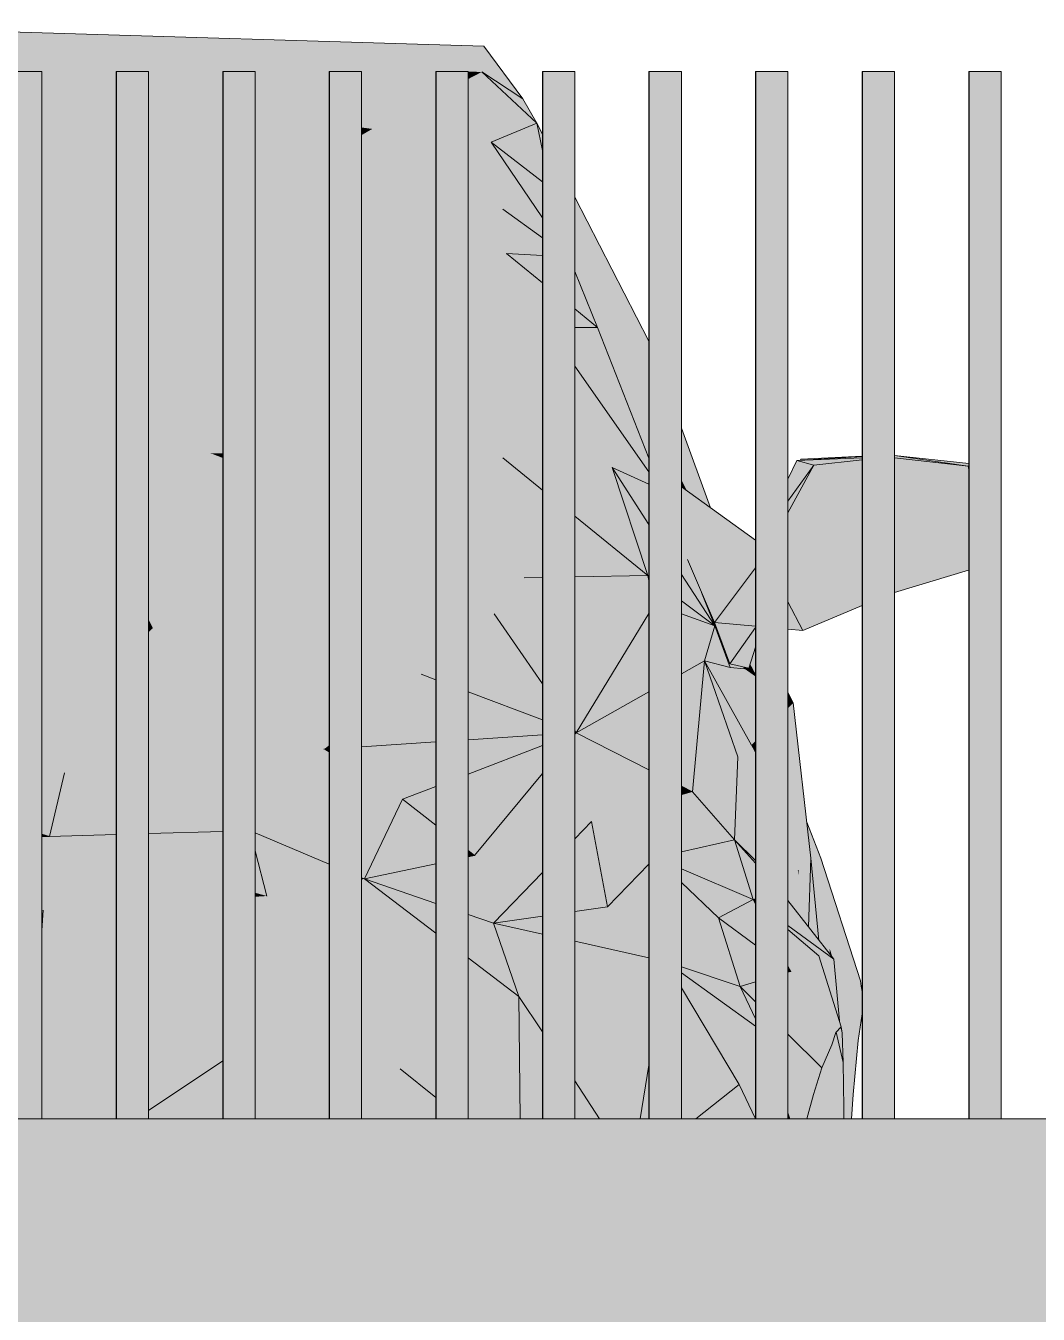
# Model space of a CAD drawing. Header units: millimetres. Extents: x 365175 to 2667127, y -330297 to -162108.
# Drawn here: x 1886087 to 1887034, y -319094 to -317888 of the extents above; entities that cross this region are included whole.
import ezdxf

# ---------------------------------------------------------------- set-up
doc = ezdxf.new("R2010")
doc.units = ezdxf.units.MM
doc.header["$MEASUREMENT"] = 0
doc.layers.add('Cars', color=7, linetype='Continuous')
doc.layers.add('TopoAlt', color=7, linetype='Continuous')

# ---------------------------------------------------------------- blocks, each defined once
blk = doc.blocks.new('Élément de coupe_125_6', base_point=(1445436.1, -319511))
at = {"layer": 'TopoAlt', "linetype": 'Continuous', "lineweight": 0, "true_color": 0x000000}
blk.add_hatch(color=18, dxfattribs=at).paths.add_polyline_path([(1882185.2, -318911), (1882185.2, -319511), (1914672.8, -319511), (1914672.8, -318911)])
at = {"layer": 'TopoAlt', "color": 190, "linetype": 'Continuous', "lineweight": 5, "true_color": 0x8002ff}
blk.add_line((1914672.8, -318911), (1882185.2, -318911), dxfattribs=at)
blk = doc.blocks.new('Élément de coupe_214_6', base_point=(1445436.1, -319511))
at = {"linetype": 'Continuous', "lineweight": 0, "true_color": 0x000000}
for points in [[(1886071.5, -317931), (1886071.5, -318911), (1886071.9, -318911), (1886071.9, -317931)], [(1886071.5, -317931), (1886071.5, -318911), (1886071.9, -318911), (1886071.9, -317931)], [(1886071.9, -317931), (1886071.9, -318911), (1886101.9, -318911), (1886101.9, -317931)]]:
    blk.add_hatch(color=18, dxfattribs=at).paths.add_polyline_path(points)
at = {"color": 18, "linetype": 'Continuous', "lineweight": 5, "true_color": 0x330000}
for p, q in [((1886071.5, -317931), (1886071.9, -317931)), ((1886071.5, -318911), (1886071.5, -317931)), ((1886071.9, -317931), (1886101.9, -317931)), ((1886071.9, -318911), (1886071.9, -317931)), ((1886101.9, -318911), (1886101.9, -317931))]:
    blk.add_line(p, q, dxfattribs=at)
blk = doc.blocks.new('Élément de coupe_215_6', base_point=(1445436.1, -319511))
at = {"linetype": 'Continuous', "lineweight": 0, "true_color": 0x000000}
for points in [[(1886171.3, -317931), (1886171.3, -318911), (1886171.6, -318911), (1886171.6, -317931)], [(1886171.3, -317931), (1886171.3, -318911), (1886171.6, -318911), (1886171.6, -317931)], [(1886171.6, -317931), (1886171.6, -318911), (1886201.6, -318911), (1886201.6, -317931)]]:
    blk.add_hatch(color=18, dxfattribs=at).paths.add_polyline_path(points)
at = {"color": 18, "linetype": 'Continuous', "lineweight": 5, "true_color": 0x330000}
for p, q in [((1886171.3, -317931), (1886171.6, -317931)), ((1886171.3, -318911), (1886171.3, -317931)), ((1886171.6, -317931), (1886201.6, -317931)), ((1886171.6, -318911), (1886171.6, -317931)), ((1886201.6, -318911), (1886201.6, -317931))]:
    blk.add_line(p, q, dxfattribs=at)
blk = doc.blocks.new('Élément de coupe_216_6', base_point=(1445436.1, -319511))
at = {"linetype": 'Continuous', "lineweight": 0, "true_color": 0x000000}
for points in [[(1886271.1, -317931), (1886271.1, -318911), (1886271.4, -318911), (1886271.4, -317931)], [(1886271.1, -317931), (1886271.1, -318911), (1886271.4, -318911), (1886271.4, -317931)], [(1886271.4, -317931), (1886271.4, -318911), (1886301.4, -318911), (1886301.4, -317931)]]:
    blk.add_hatch(color=18, dxfattribs=at).paths.add_polyline_path(points)
at = {"color": 18, "linetype": 'Continuous', "lineweight": 5, "true_color": 0x330000}
for p, q in [((1886271.1, -317931), (1886271.4, -317931)), ((1886271.1, -318911), (1886271.1, -317931)), ((1886271.4, -317931), (1886301.4, -317931)), ((1886271.4, -318911), (1886271.4, -317931)), ((1886301.4, -318911), (1886301.4, -317931))]:
    blk.add_line(p, q, dxfattribs=at)
blk = doc.blocks.new('Élément de coupe_217_6', base_point=(1445436.1, -319511))
at = {"linetype": 'Continuous', "lineweight": 0, "true_color": 0x000000}
for points in [[(1886370.8, -317931), (1886370.8, -318911), (1886371.1, -318911), (1886371.1, -317931)], [(1886370.8, -317931), (1886370.8, -318911), (1886371.1, -318911), (1886371.1, -317931)], [(1886371.1, -317931), (1886371.1, -318911), (1886401.1, -318911), (1886401.1, -317931)]]:
    blk.add_hatch(color=18, dxfattribs=at).paths.add_polyline_path(points)
at = {"color": 18, "linetype": 'Continuous', "lineweight": 5, "true_color": 0x330000}
for p, q in [((1886370.8, -317931), (1886371.1, -317931)), ((1886370.8, -318911), (1886370.8, -317931)), ((1886371.1, -317931), (1886401.1, -317931)), ((1886371.1, -318911), (1886371.1, -317931)), ((1886401.1, -318911), (1886401.1, -317931))]:
    blk.add_line(p, q, dxfattribs=at)
blk = doc.blocks.new('Élément de coupe_218_6', base_point=(1445436.1, -319511))
at = {"linetype": 'Continuous', "lineweight": 0, "true_color": 0x000000}
for points in [[(1886470.6, -317931), (1886470.6, -318911), (1886470.9, -318911), (1886470.9, -317931)], [(1886470.6, -317931), (1886470.6, -318911), (1886470.9, -318911), (1886470.9, -317931)], [(1886470.9, -317931), (1886470.9, -318911), (1886500.9, -318911), (1886500.9, -317931)]]:
    blk.add_hatch(color=18, dxfattribs=at).paths.add_polyline_path(points)
at = {"color": 18, "linetype": 'Continuous', "lineweight": 5, "true_color": 0x330000}
for p, q in [((1886470.6, -317931), (1886470.9, -317931)), ((1886470.6, -318911), (1886470.6, -317931)), ((1886470.9, -317931), (1886500.9, -317931)), ((1886470.9, -318911), (1886470.9, -317931)), ((1886500.9, -318911), (1886500.9, -317931))]:
    blk.add_line(p, q, dxfattribs=at)
blk = doc.blocks.new('Élément de coupe_219_6', base_point=(1445436.1, -319511))
at = {"linetype": 'Continuous', "lineweight": 0, "true_color": 0x000000}
for points in [[(1886570.3, -317931), (1886570.3, -318911), (1886570.7, -318911), (1886570.7, -317931)], [(1886570.3, -317931), (1886570.3, -318911), (1886570.7, -318911), (1886570.7, -317931)], [(1886570.7, -317931), (1886570.7, -318911), (1886600.7, -318911), (1886600.7, -317931)]]:
    blk.add_hatch(color=18, dxfattribs=at).paths.add_polyline_path(points)
at = {"color": 18, "linetype": 'Continuous', "lineweight": 5, "true_color": 0x330000}
for p, q in [((1886570.3, -317931), (1886570.7, -317931)), ((1886570.3, -318911), (1886570.3, -317931)), ((1886570.7, -317931), (1886600.7, -317931)), ((1886570.7, -318911), (1886570.7, -317931)), ((1886600.7, -318911), (1886600.7, -317931))]:
    blk.add_line(p, q, dxfattribs=at)
blk = doc.blocks.new('Élément de coupe_220_6', base_point=(1445436.1, -319511))
at = {"linetype": 'Continuous', "lineweight": 0, "true_color": 0x000000}
for points in [[(1886670.1, -317931), (1886670.1, -318911), (1886670.4, -318911), (1886670.4, -317931)], [(1886670.1, -317931), (1886670.1, -318911), (1886670.4, -318911), (1886670.4, -317931)], [(1886670.4, -317931), (1886670.4, -318911), (1886700.4, -318911), (1886700.4, -317931)]]:
    blk.add_hatch(color=18, dxfattribs=at).paths.add_polyline_path(points)
at = {"color": 18, "linetype": 'Continuous', "lineweight": 5, "true_color": 0x330000}
for p, q in [((1886670.1, -317931), (1886670.4, -317931)), ((1886670.1, -318911), (1886670.1, -317931)), ((1886670.4, -317931), (1886700.4, -317931)), ((1886670.4, -318911), (1886670.4, -317931)), ((1886700.4, -318911), (1886700.4, -317931))]:
    blk.add_line(p, q, dxfattribs=at)
blk = doc.blocks.new('Élément de coupe_221_6', base_point=(1445436.1, -319511))
at = {"linetype": 'Continuous', "lineweight": 0, "true_color": 0x000000}
for points in [[(1886769.8, -317931), (1886769.8, -318911), (1886770.2, -318911), (1886770.2, -317931)], [(1886769.8, -317931), (1886769.8, -318911), (1886770.2, -318911), (1886770.2, -317931)], [(1886770.2, -317931), (1886770.2, -318911), (1886800.2, -318911), (1886800.2, -317931)]]:
    blk.add_hatch(color=18, dxfattribs=at).paths.add_polyline_path(points)
at = {"color": 18, "linetype": 'Continuous', "lineweight": 5, "true_color": 0x330000}
for p, q in [((1886769.8, -317931), (1886770.2, -317931)), ((1886769.8, -318911), (1886769.8, -317931)), ((1886770.2, -317931), (1886800.2, -317931)), ((1886770.2, -318911), (1886770.2, -317931)), ((1886800.2, -318911), (1886800.2, -317931))]:
    blk.add_line(p, q, dxfattribs=at)
blk = doc.blocks.new('Élément de coupe_222_6', base_point=(1445436.1, -319511))
at = {"linetype": 'Continuous', "lineweight": 0, "true_color": 0x000000}
for points in [[(1886869.6, -317931), (1886869.6, -318911), (1886869.9, -318911), (1886869.9, -317931)], [(1886869.6, -317931), (1886869.6, -318911), (1886869.9, -318911), (1886869.9, -317931)], [(1886869.9, -317931), (1886869.9, -318911), (1886899.9, -318911), (1886899.9, -317931)]]:
    blk.add_hatch(color=18, dxfattribs=at).paths.add_polyline_path(points)
at = {"color": 18, "linetype": 'Continuous', "lineweight": 5, "true_color": 0x330000}
for p, q in [((1886869.6, -317931), (1886869.9, -317931)), ((1886869.6, -318911), (1886869.6, -317931)), ((1886869.9, -317931), (1886899.9, -317931)), ((1886869.9, -318911), (1886869.9, -317931)), ((1886899.9, -318911), (1886899.9, -317931))]:
    blk.add_line(p, q, dxfattribs=at)
blk = doc.blocks.new('Élément de coupe_223_6', base_point=(1445436.1, -319511))
at = {"linetype": 'Continuous', "lineweight": 0, "true_color": 0x000000}
for points in [[(1886969.4, -317931), (1886969.4, -318911), (1886969.7, -318911), (1886969.7, -317931)], [(1886969.4, -317931), (1886969.4, -318911), (1886969.7, -318911), (1886969.7, -317931)], [(1886969.7, -317931), (1886969.7, -318911), (1886999.7, -318911), (1886999.7, -317931)]]:
    blk.add_hatch(color=18, dxfattribs=at).paths.add_polyline_path(points)
at = {"color": 18, "linetype": 'Continuous', "lineweight": 5, "true_color": 0x330000}
for p, q in [((1886969.4, -317931), (1886969.7, -317931)), ((1886969.4, -318911), (1886969.4, -317931)), ((1886969.7, -317931), (1886999.7, -317931)), ((1886969.7, -318911), (1886969.7, -317931)), ((1886999.7, -318911), (1886999.7, -317931))]:
    blk.add_line(p, q, dxfattribs=at)
blk = doc.blocks.new('Élément de coupe_550_6', base_point=(1445436.1, -319511))
at = {"layer": 'Cars', "linetype": 'Continuous', "lineweight": 0, "true_color": 0x000000}
for points in [[(1885878.7, -317888.3), (1885877.1, -317891), (1886515.6, -317907.5)], [(1885877, -317916.6), (1886489.8, -317931), (1886500.9, -317931), (1886500.9, -317931.2), (1886513.6, -317931.5), (1885877.1, -317891)], [(1886513.6, -317931.5), (1886515.6, -317907.5), (1885877.1, -317891)], [(1886515.6, -317907.5), (1886513.6, -317931.5), (1886551.9, -317956.7)], [(1885877, -317916.6), (1885989.9, -317931), (1886002.1, -317931), (1886002.1, -317932.5), (1886071.5, -317941.4), (1886071.5, -317931), (1886101.9, -317931), (1886101.9, -317945.3), (1886171.3, -317954.2), (1886171.3, -317931), (1886201.6, -317931), (1886201.6, -317958), (1886271.1, -317966.9), (1886271.1, -317931), (1886301.4, -317931), (1886301.4, -317970.8), (1886370.8, -317979.6), (1886370.8, -317931), (1886401.1, -317931), (1886401.1, -317983.5), (1886411.1, -317984.8), (1886470.6, -317953.9), (1886470.6, -317931), (1886489.8, -317931)], [(1886500.9, -317931.2), (1886500.9, -317938.1), (1886513.6, -317931.5)], [(1886500.9, -317938.1), (1886500.9, -317994.8), (1886522.5, -317997.3), (1886513.6, -317931.5)], [(1886565.1, -317979.5), (1886513.6, -317931.5), (1886522.5, -317997.3)], [(1886565.1, -317979.5), (1886551.9, -317956.7), (1886513.6, -317931.5)], [(1886101.9, -317965.4), (1886171.3, -317980.5), (1886171.3, -317954.2), (1886101.9, -317945.3)], [(1886201.6, -317958), (1886201.6, -317987.1), (1886271.1, -318002.2), (1886271.1, -317966.9)], [(1886411.1, -317984.8), (1886470.6, -317991.4), (1886470.6, -317953.9)], [(1886101.9, -317999), (1886171.3, -318004.8), (1886171.3, -317980.5), (1886101.9, -317965.4)], [(1886301.4, -318008.8), (1886351.1, -318019.6), (1886370.8, -318008.2), (1886370.8, -317979.6), (1886301.4, -317970.8)], [(1886401.1, -317983.5), (1886401.1, -317990.6), (1886411.1, -317984.8)], [(1886401.1, -318030.7), (1886470.6, -318046), (1886470.6, -318021.4), (1886411.1, -317984.8), (1886401.1, -317990.6)], [(1886411.1, -317984.8), (1886470.6, -318021.4), (1886470.6, -317991.4)], [(1886522.5, -317997.3), (1886570.3, -318034.4), (1886570.3, -318004.9), (1886565.1, -317979.5)], [(1886570.3, -317989.7), (1886565.1, -317979.5), (1886570.3, -318004.9)], [(1886201.6, -317987.1), (1886201.6, -318007.3), (1886271.1, -318013), (1886271.1, -318002.2)], [(1886522.5, -317997.3), (1886500.9, -317994.8), (1886500.9, -318040), (1886533.2, -318059.9)], [(1886522.5, -317997.3), (1886533.2, -318059.9), (1886570.3, -318086.7), (1886570.3, -318067.9)], [(1886522.5, -317997.3), (1886570.3, -318067.9), (1886570.3, -318034.4)], [(1886171.3, -318004.8), (1886101.9, -317999), (1886101.9, -318017.9), (1886171.3, -318029.5)], [(1886271.1, -318013), (1886201.6, -318007.3), (1886201.6, -318034.6), (1886271.1, -318046.2)], [(1886301.4, -318008.8), (1886301.4, -318015.5), (1886351.1, -318019.6)], [(1886351.1, -318019.6), (1886370.8, -318024), (1886370.8, -318008.2)], [(1886101.9, -318030.2), (1886146.5, -318040.1), (1886171.3, -318042.5), (1886171.3, -318029.5), (1886101.9, -318017.9)], [(1886351.1, -318019.6), (1886301.4, -318015.5), (1886301.4, -318051.2), (1886351.3, -318059.6)], [(1886351.1, -318019.6), (1886370.8, -318028.3), (1886370.8, -318024)], [(1886351.1, -318019.6), (1886351.3, -318059.6), (1886370.8, -318064), (1886370.8, -318028.3)], [(1886101.9, -318039.2), (1886146.5, -318040.1), (1886101.9, -318030.2)], [(1886401.1, -318030.7), (1886401.1, -318041.7), (1886470.6, -318072.4), (1886470.6, -318046)], [(1886101.9, -318039.2), (1886101.9, -318183.5), (1886171.3, -318229.6), (1886171.3, -318094.5), (1886146.5, -318040.1)], [(1886146.5, -318040.1), (1886171.3, -318094.5), (1886171.3, -318042.5)], [(1886201.6, -318034.6), (1886201.6, -318045.4), (1886271.1, -318051.9), (1886271.1, -318046.2)], [(1886201.6, -318045.4), (1886201.6, -318161), (1886259.7, -318288.2), (1886271.1, -318259.8), (1886271.1, -318051.9)], [(1886401.1, -318070.9), (1886470.6, -318086.6), (1886470.6, -318072.4), (1886401.1, -318041.7)], [(1886500.9, -318040), (1886500.9, -318052.7), (1886533.2, -318059.9)], [(1886301.4, -318051.2), (1886301.4, -318054.8), (1886351.3, -318059.6)], [(1886351.3, -318059.6), (1886301.4, -318054.8), (1886301.4, -318184.1)], [(1886500.9, -318052.7), (1886500.9, -318085.8), (1886536.6, -318101.5), (1886533.2, -318059.9)], [(1886600.7, -318048.6), (1886600.7, -318076), (1886670.1, -318184.3), (1886670.1, -318183.4)], [(1886301.4, -318184.1), (1886301.4, -318288.9), (1886370.8, -318290), (1886370.8, -318084.6), (1886351.3, -318059.6)], [(1886351.3, -318059.6), (1886370.8, -318084.6), (1886370.8, -318064)], [(1886533.2, -318059.9), (1886536.6, -318101.5), (1886570.3, -318103.3), (1886570.3, -318086.7)], [(1886401.1, -318070.9), (1886401.1, -318123.4), (1886470.6, -318212.3), (1886470.6, -318086.6)], [(1886600.7, -318089.4), (1886670.1, -318238), (1886670.1, -318184.3), (1886600.7, -318076)], [(1886500.9, -318093.4), (1886536.6, -318101.5), (1886500.9, -318085.8)], [(1886536.6, -318101.5), (1886500.9, -318093.4), (1886500.9, -318251.1), (1886533.4, -318292.7)], [(1886600.7, -318089.4), (1886600.7, -318115.5), (1886670.1, -318253.1), (1886670.1, -318238)], [(1886536.6, -318101.5), (1886533.4, -318292.7), (1886570.3, -318184.9), (1886570.3, -318161.9)], [(1886536.6, -318101.5), (1886570.3, -318161.9), (1886570.3, -318128.8)], [(1886570.3, -318103.3), (1886536.6, -318101.5), (1886570.3, -318128.8)], [(1886600.7, -318115.5), (1886600.7, -318118.2), (1886621.9, -318170.5), (1886670.1, -318261.6), (1886670.1, -318253.1)], [(1886600.7, -318118.2), (1886600.7, -318153.3), (1886621.9, -318170.5)], [(1886401.1, -318123.4), (1886401.1, -318290.5), (1886470.6, -318291.7), (1886470.6, -318212.3)], [(1886600.7, -318153.3), (1886600.7, -318170.6), (1886621.9, -318170.5)], [(1886201.6, -318249.7), (1886259.7, -318288.2), (1886201.6, -318161)], [(1886600.7, -318206.9), (1886670.1, -318305.8), (1886670.1, -318292.8), (1886621.9, -318170.5), (1886600.7, -318170.6)], [(1886670.1, -318261.6), (1886621.9, -318170.5), (1886670.1, -318292.8)], [(1886101.9, -318291.5), (1886171.3, -318290), (1886171.3, -318229.6), (1886101.9, -318183.5)], [(1886533.4, -318292.7), (1886570.3, -318296), (1886570.3, -318184.9)], [(1886600.7, -318225.9), (1886635.6, -318301.7), (1886670.1, -318317.2), (1886670.1, -318305.8), (1886600.7, -318206.9)], [(1886600.7, -318225.9), (1886600.7, -318298.6), (1886635.6, -318301.7)], [(1886201.6, -318289.4), (1886259.7, -318288.2), (1886201.6, -318249.7)], [(1886533.4, -318292.7), (1886500.9, -318251.1), (1886500.9, -318292.2)], [(1886271.1, -318259.8), (1886259.7, -318288.2), (1886271.1, -318288.4)], [(1886700.4, -318303), (1886712.2, -318328.3), (1886727.7, -318339.4), (1886700.4, -318264.7)], [(1886101.9, -318392.4), (1886171.3, -318422.4), (1886171.3, -318290), (1886101.9, -318291.5)], [(1886201.6, -318432.9), (1886271.1, -318427.4), (1886271.1, -318292.7), (1886259.7, -318288.2), (1886201.6, -318421.6)], [(1886201.6, -318421.6), (1886259.7, -318288.2), (1886201.6, -318289.4)], [(1886271.1, -318288.4), (1886259.7, -318288.2), (1886271.1, -318292.7)], [(1886370.8, -318290), (1886301.4, -318288.9), (1886301.4, -318304.8), (1886370.8, -318332.4)], [(1886401.1, -318344.4), (1886470.6, -318372), (1886470.6, -318291.7), (1886401.1, -318290.5)], [(1886533.4, -318292.7), (1886500.9, -318292.2), (1886500.9, -318384.1), (1886553.3, -318404.9)], [(1886533.4, -318292.7), (1886553.3, -318404.9), (1886570.3, -318404.6), (1886570.3, -318322.7)], [(1886533.4, -318292.7), (1886570.3, -318322.7), (1886570.3, -318296)], [(1886635.6, -318301.7), (1886600.7, -318298.6), (1886600.7, -318347.2), (1886668.9, -318402.6)], [(1886800.2, -318333.2), (1886824.4, -318299.4), (1886808.4, -318295), (1886800.2, -318312.7)], [(1886824.4, -318299.4), (1886800.2, -318343.9), (1886800.2, -318427.2), (1886814.1, -318454.3)], [(1886800.2, -318333.2), (1886800.2, -318343.9), (1886824.4, -318299.4)], [(1886808.4, -318295), (1886869.6, -318292.7), (1886869.6, -318291.3)], [(1886808.4, -318295), (1886824.4, -318299.4), (1886869.6, -318294.3), (1886869.6, -318292.7)], [(1886812.4, -318293.9), (1886811.9, -318294.8), (1886812.2, -318294.8)], [(1886812.4, -318293.9), (1886812.2, -318294.8), (1886812.8, -318294.7)], [(1886812.4, -318293.9), (1886812.8, -318294.7), (1886869.6, -318291.3), (1886869.6, -318291)], [(1886814.1, -318454.3), (1886869.6, -318430.8), (1886869.6, -318375.7), (1886824.4, -318299.4)], [(1886824.4, -318299.4), (1886869.6, -318375.7), (1886869.6, -318294.3)], [(1886899.9, -318290.4), (1886968.7, -318300.3), (1886969.4, -318300.1), (1886969.4, -318297.8), (1886899.9, -318290.3)], [(1886899.9, -318290.4), (1886899.9, -318292.7), (1886968.7, -318300.3)], [(1886899.9, -318292.7), (1886899.9, -318297.2), (1886969.4, -318344.4), (1886969.4, -318303.6), (1886968.7, -318300.3)], [(1886899.9, -318297.2), (1886899.9, -318302.7), (1886969.2, -318397.7), (1886969.4, -318397), (1886969.4, -318344.4)], [(1886301.4, -318425), (1886370.8, -318419.5), (1886370.8, -318332.4), (1886301.4, -318304.8)], [(1886635.6, -318301.7), (1886668.9, -318402.6), (1886670.1, -318403.4), (1886670.1, -318354.9)], [(1886635.6, -318301.7), (1886670.1, -318354.9), (1886670.1, -318317.2)], [(1886712.2, -318328.3), (1886700.4, -318303), (1886700.4, -318313.2), (1886705.6, -318323.5)], [(1886899.9, -318302.7), (1886899.9, -318418.5), (1886969.2, -318397.7)], [(1886969.4, -318300.1), (1886968.7, -318300.3), (1886969.4, -318302.9)], [(1886968.7, -318300.3), (1886969.4, -318303.6), (1886969.4, -318302.9)], [(1886705.6, -318323.5), (1886700.4, -318313.2), (1886700.4, -318319), (1886701.1, -318320.3)], [(1886700.4, -318319.8), (1886701.1, -318320.3), (1886700.4, -318319)], [(1886700.4, -318319.8), (1886700.4, -318322.3), (1886769.8, -318377.7), (1886769.8, -318369.7)], [(1886700.4, -318370.8), (1886706.2, -318387.6), (1886731.3, -318446.7), (1886769.8, -318395.4), (1886769.8, -318377.7), (1886700.4, -318322.3)], [(1886401.1, -318417), (1886470.6, -318411.5), (1886470.6, -318372), (1886401.1, -318344.4)], [(1886600.7, -318347.2), (1886600.7, -318404), (1886668.9, -318402.6)], [(1886700.4, -318401.7), (1886731.6, -318449.9), (1886719.3, -318418.5), (1886706.2, -318387.6), (1886700.4, -318370.8)], [(1886101.9, -318430.2), (1886171.3, -318432.5), (1886171.3, -318422.4), (1886101.9, -318392.4)], [(1886500.9, -318409.1), (1886553.3, -318404.9), (1886500.9, -318384.1)], [(1886706.2, -318387.6), (1886727.4, -318443.3), (1886731.6, -318449.9), (1886719.3, -318418.5)], [(1886731.3, -318446.7), (1886769.8, -318450.2), (1886769.8, -318395.4)], [(1886500.9, -318409.1), (1886500.9, -318438.2), (1886525.2, -318438.6), (1886553.3, -318404.9)], [(1886553.3, -318404.9), (1886525.2, -318438.6), (1886570.3, -318435.9), (1886570.3, -318408.3)], [(1886553.3, -318404.9), (1886570.3, -318408.3), (1886570.3, -318404.6)], [(1886600.7, -318404), (1886600.7, -318414.4), (1886670.1, -318428.4), (1886670.1, -318407.3), (1886668.9, -318402.6)], [(1886670.1, -318403.4), (1886668.9, -318402.6), (1886670.1, -318407.3)], [(1886700.4, -318401.7), (1886700.4, -318426.3), (1886731.6, -318449.9)], [(1886969.4, -318397), (1886969.2, -318397.7), (1886969.4, -318397.7)], [(1886301.4, -318425), (1886301.4, -318435), (1886370.8, -318436.1), (1886370.8, -318419.5)], [(1886470.6, -318411.5), (1886401.1, -318417), (1886401.1, -318436.6), (1886470.6, -318437.7)], [(1886600.7, -318414.4), (1886600.7, -318434), (1886670.1, -318429.8), (1886670.1, -318428.4)], [(1886719.3, -318418.5), (1886731.6, -318449.9), (1886743.2, -318481), (1886744.2, -318481.2), (1886731.3, -318446.7)], [(1886719.3, -318418.5), (1886731.6, -318449.9), (1886743.2, -318481), (1886744.2, -318481.2), (1886731.3, -318446.7)], [(1886101.9, -318442.6), (1886171.3, -318448.8), (1886171.3, -318432.5), (1886101.9, -318430.2)], [(1886201.6, -318433.4), (1886271.1, -318434.5), (1886271.1, -318427.4), (1886201.6, -318432.9)], [(1886670.1, -318429.8), (1886600.7, -318434), (1886600.7, -318548), (1886601.8, -318549.8), (1886670.1, -318438.4)], [(1886700.4, -318426.3), (1886700.4, -318438.5), (1886731.6, -318449.9)], [(1886800.2, -318427.2), (1886800.2, -318453), (1886814.1, -318454.3)], [(1886171.3, -318448.8), (1886101.9, -318442.6), (1886101.9, -318445.9), (1886171.3, -318449.9)], [(1886201.6, -318433.5), (1886271.1, -318436), (1886271.1, -318434.5), (1886201.6, -318433.4)], [(1886201.6, -318434), (1886271.1, -318443.3), (1886271.1, -318436), (1886201.6, -318433.5)], [(1886201.6, -318434), (1886201.6, -318443.5), (1886205.8, -318451.9), (1886271.1, -318452.4), (1886271.1, -318443.3)], [(1886201.6, -318451.5), (1886205.8, -318451.9), (1886201.6, -318443.5)], [(1886301.4, -318435), (1886301.4, -318437), (1886370.8, -318439.5), (1886370.8, -318436.1)], [(1886301.4, -318437), (1886301.4, -318447.4), (1886343.7, -318453.1), (1886370.8, -318451.1), (1886370.8, -318439.5)], [(1886401.1, -318440.5), (1886470.6, -318443), (1886470.6, -318437.7), (1886401.1, -318436.6)], [(1886401.1, -318448.9), (1886470.6, -318444), (1886470.6, -318443), (1886401.1, -318440.5)], [(1886401.1, -318448.9), (1886401.1, -318474.4), (1886457, -318495.1), (1886470.6, -318464), (1886470.6, -318444)], [(1886500.9, -318438.2), (1886500.9, -318441.1), (1886525.2, -318438.6)], [(1886500.9, -318458.8), (1886525.2, -318438.6), (1886500.9, -318441.1)], [(1886500.9, -318458.8), (1886500.9, -318511.7), (1886570.3, -318537.9), (1886570.3, -318504), (1886525.2, -318438.6)], [(1886570.3, -318435.9), (1886525.2, -318438.6), (1886570.3, -318504)], [(1886670.1, -318438.4), (1886601.8, -318549.8), (1886670.1, -318511.6)], [(1886700.4, -318438.5), (1886700.4, -318457.8), (1886722.1, -318482.6), (1886731.6, -318449.9)], [(1886727.4, -318443.3), (1886729.7, -318448.4), (1886731.6, -318449.9)], [(1886171.3, -318449.9), (1886101.9, -318445.9), (1886101.9, -318472), (1886156, -318498), (1886171.3, -318483.9)], [(1886201.6, -318451.6), (1886205.8, -318451.9), (1886201.6, -318451.5)], [(1886201.6, -318451.6), (1886201.6, -318455.7), (1886205.8, -318451.9)], [(1886201.6, -318497.6), (1886271.1, -318496.9), (1886271.1, -318463.1), (1886205.8, -318451.9), (1886201.6, -318455.7)], [(1886205.8, -318451.9), (1886271.1, -318463.1), (1886271.1, -318452.4)], [(1886301.4, -318447.4), (1886301.4, -318452.7), (1886343.7, -318453.1)], [(1886301.4, -318452.7), (1886301.4, -318468.3), (1886370.8, -318480.3), (1886370.8, -318463.1), (1886343.7, -318453.1)], [(1886343.7, -318453.1), (1886370.8, -318463.1), (1886370.8, -318451.1)], [(1886746.1, -318488.8), (1886731.6, -318449.9), (1886722.1, -318482.6)], [(1886729.7, -318448.4), (1886729.9, -318449.1), (1886730.1, -318449.3), (1886731.6, -318449.9)], [(1886730.1, -318449.3), (1886731.4, -318450.6), (1886731.6, -318449.9)], [(1886731.3, -318446.7), (1886745.7, -318485.4), (1886769.8, -318451.3), (1886769.8, -318450.2)], [(1886731.3, -318446.7), (1886757, -318469.5), (1886769.8, -318451.3), (1886769.8, -318450.2)], [(1886731.4, -318450.6), (1886744.7, -318487.3), (1886745.8, -318487.9), (1886731.6, -318449.9)], [(1886745.7, -318485.4), (1886763.7, -318489.5), (1886769.8, -318469.7), (1886769.8, -318451.3)], [(1886757, -318469.5), (1886756.2, -318487.8), (1886763.7, -318489.5), (1886769.8, -318469.7), (1886769.8, -318451.3)], [(1886470.6, -318464), (1886457, -318495.1), (1886470.6, -318483.9)], [(1886700.4, -318494.7), (1886722.1, -318482.6), (1886700.4, -318457.8)], [(1886101.9, -318485.6), (1886156, -318498), (1886101.9, -318472)], [(1886301.4, -318496.6), (1886370.8, -318496), (1886370.8, -318480.3), (1886301.4, -318468.3)], [(1886401.1, -318474.4), (1886401.1, -318485.5), (1886457, -318495.1)], [(1886759.6, -318490), (1886769.8, -318497.2), (1886769.8, -318469.7), (1886763.7, -318489.5), (1886759.7, -318488.6)], [(1886101.9, -318485.6), (1886101.9, -318495.7), (1886156, -318498)], [(1886171.3, -318483.9), (1886156, -318498), (1886171.3, -318497.9)], [(1886401.1, -318485.5), (1886401.1, -318495.7), (1886457, -318495.1)], [(1886470.6, -318483.9), (1886457, -318495.1), (1886470.6, -318500.2)], [(1886722.1, -318482.6), (1886700.4, -318494.7), (1886700.4, -318599.9), (1886710.7, -318605.2)], [(1886710.7, -318605.2), (1886753.2, -318572.4), (1886722.1, -318482.6)], [(1886753.2, -318572.4), (1886765.9, -318561.6), (1886722.1, -318482.6)], [(1886722.1, -318482.6), (1886765.9, -318561.6), (1886746.1, -318488.8)], [(1886743.2, -318481), (1886746.1, -318488.8), (1886759.6, -318490), (1886758.8, -318488.4), (1886745.7, -318485.4), (1886744.2, -318481.2)], [(1886743.2, -318481), (1886746.1, -318488.8), (1886759.6, -318490), (1886758.8, -318488.4), (1886745.7, -318485.4), (1886744.2, -318481.2)], [(1886759.6, -318490), (1886746.1, -318488.8), (1886765.9, -318561.6)], [(1886751.2, -318489.2), (1886754.8, -318490.2), (1886761, -318506), (1886759.6, -318490)], [(1886759.7, -318488.6), (1886758.8, -318488.4), (1886759.6, -318490)], [(1886759.7, -318488.6), (1886758.8, -318488.4), (1886759.6, -318490)], [(1886759.7, -318488.6), (1886759.6, -318490), (1886769.8, -318497.2), (1886769.8, -318494.9), (1886764.9, -318485.7), (1886763.7, -318489.5)], [(1886759.6, -318490), (1886765.9, -318561.6), (1886769.8, -318557.6), (1886769.8, -318497.2)], [(1886759.6, -318490), (1886761, -318506), (1886767.1, -318536.1), (1886769.8, -318551.4), (1886769.8, -318497.2)], [(1886156, -318498), (1886101.9, -318495.7), (1886101.9, -318578.3), (1886122.9, -318587.4)], [(1886122.9, -318587.4), (1886171.3, -318583), (1886171.3, -318502.9), (1886156, -318498)], [(1886156, -318498), (1886171.3, -318502.9), (1886171.3, -318497.9)], [(1886201.6, -318512.7), (1886271.1, -318534.9), (1886271.1, -318496.9), (1886201.6, -318497.6)], [(1886301.4, -318496.6), (1886301.4, -318544.6), (1886365.9, -318565.3), (1886370.8, -318561.5), (1886370.8, -318496)], [(1886457, -318495.1), (1886401.1, -318495.7), (1886401.1, -318538.2)], [(1886457, -318495.1), (1886401.1, -318538.2), (1886401.1, -318563), (1886470.6, -318558.4), (1886470.6, -318500.2)], [(1886201.6, -318512.7), (1886201.6, -318580.2), (1886271.1, -318573.9), (1886271.1, -318534.9)], [(1886570.3, -318537.9), (1886500.9, -318511.7), (1886500.9, -318556.4), (1886570.3, -318551.8)], [(1886601.8, -318549.8), (1886670.1, -318584.5), (1886670.1, -318511.6)], [(1886800.2, -318511.9), (1886800.2, -318518.4), (1886805.2, -318521.9)], [(1886800.2, -318518.4), (1886800.2, -318527), (1886805.2, -318521.9)], [(1886805.2, -318521.9), (1886800.2, -318527), (1886800.2, -318626.6), (1886821.6, -318667.3)], [(1886301.4, -318571.1), (1886365.9, -318565.3), (1886301.4, -318544.6)], [(1886500.9, -318588.5), (1886570.3, -318561.9), (1886570.3, -318551.8), (1886500.9, -318556.4)], [(1886600.7, -318549.3), (1886601.8, -318549.8), (1886600.7, -318548)], [(1886600.7, -318549.8), (1886601.8, -318549.8), (1886600.7, -318549.3)], [(1886600.7, -318550.2), (1886600.7, -318551.2), (1886601.8, -318549.8)], [(1886601.8, -318549.8), (1886600.7, -318551.2), (1886600.7, -318637.5), (1886616.3, -318633)], [(1886600.7, -318550.2), (1886601.8, -318549.8), (1886600.7, -318549.8)], [(1886601.8, -318549.8), (1886616.3, -318633), (1886670.1, -318617.1), (1886670.1, -318584.5)], [(1886365.9, -318565.3), (1886370.8, -318564.9), (1886370.8, -318561.5)], [(1886470.6, -318558.4), (1886401.1, -318563), (1886401.1, -318587.7), (1886439.5, -318612.1), (1886470.6, -318600.2)], [(1886500.9, -318660), (1886506.9, -318664.7), (1886570.3, -318587.9), (1886570.3, -318561.9), (1886500.9, -318588.5)], [(1886753.2, -318572.4), (1886769.8, -318595.5), (1886769.8, -318569), (1886765.9, -318561.6)], [(1886765.9, -318561.6), (1886769.8, -318569), (1886769.8, -318557.6)], [(1886271.1, -318573.9), (1886201.6, -318580.2), (1886201.6, -318611.9), (1886271.1, -318633.6)], [(1886301.4, -318636.1), (1886365.9, -318565.3), (1886301.4, -318571.1)], [(1886301.4, -318640.5), (1886370.8, -318626.2), (1886370.8, -318568.4), (1886365.9, -318565.3), (1886301.4, -318636.1)], [(1886370.8, -318564.9), (1886365.9, -318565.3), (1886370.8, -318568.4)], [(1886710.7, -318605.2), (1886750, -318650), (1886753.2, -318572.4)], [(1886753.2, -318572.4), (1886750, -318650), (1886769.8, -318669.4), (1886769.8, -318621.9)], [(1886769.8, -318595.5), (1886753.2, -318572.4), (1886769.8, -318621.9)], [(1886101.9, -318586.8), (1886122.9, -318587.4), (1886101.9, -318578.3)], [(1886101.9, -318586.8), (1886101.9, -318644.8), (1886109.1, -318646.9), (1886122.9, -318587.4)], [(1886122.9, -318587.4), (1886109.1, -318646.9), (1886171.3, -318645.1), (1886171.3, -318602.5)], [(1886171.3, -318583), (1886122.9, -318587.4), (1886171.3, -318602.5)], [(1886401.1, -318587.7), (1886401.1, -318620), (1886439.5, -318612.1)], [(1886506.9, -318664.7), (1886570.3, -318646.3), (1886570.3, -318587.9)], [(1886470.6, -318600.2), (1886439.5, -318612.1), (1886470.6, -318636.4)], [(1886700.4, -318599.9), (1886700.4, -318608.2), (1886710.7, -318605.2)], [(1886201.6, -318611.9), (1886201.6, -318644.2), (1886271.1, -318642.2), (1886271.1, -318633.6)], [(1886439.5, -318612.1), (1886401.1, -318620), (1886401.1, -318685.5), (1886403.9, -318686.6)], [(1886403.9, -318686.6), (1886470.6, -318672.5), (1886470.6, -318636.4), (1886439.5, -318612.1)], [(1886700.4, -318661.2), (1886750, -318650), (1886710.7, -318605.2), (1886700.4, -318623.4)], [(1886700.4, -318608.2), (1886700.4, -318623.4), (1886710.7, -318605.2)], [(1886616.3, -318633), (1886670.1, -318663.4), (1886670.1, -318617.1)], [(1886301.4, -318640.5), (1886301.4, -318643.6), (1886370.8, -318672.7), (1886370.8, -318626.2)], [(1886600.7, -318637.5), (1886600.7, -318649.2), (1886616.3, -318633)], [(1886616.3, -318633), (1886600.7, -318649.2), (1886600.7, -318717.2), (1886631.2, -318712.8)], [(1886616.3, -318633), (1886631.2, -318712.8), (1886670.1, -318672.9), (1886670.1, -318663.4)], [(1886800.2, -318626.6), (1886800.2, -318637.6), (1886821.6, -318667.3)], [(1886817.8, -318633.6), (1886821.6, -318667.3), (1886823.8, -318689.9), (1886839.3, -318751.8), (1886831, -318667.2)], [(1886101.9, -318647.2), (1886109.1, -318646.9), (1886101.9, -318644.8)], [(1886109.1, -318646.9), (1886101.9, -318647.2), (1886101.9, -318715.5), (1886103.2, -318715.9)], [(1886103.2, -318715.9), (1886171.3, -318711.6), (1886171.3, -318664), (1886109.1, -318646.9)], [(1886109.1, -318646.9), (1886171.3, -318664), (1886171.3, -318645.1)], [(1886271.1, -318642.2), (1886201.6, -318644.2), (1886201.6, -318672.3), (1886271.1, -318691.3)], [(1886301.4, -318643.6), (1886301.4, -318660.4), (1886312.4, -318702.6), (1886370.8, -318692.4), (1886370.8, -318672.7)], [(1886506.9, -318664.7), (1886524.6, -318728), (1886570.3, -318680.6), (1886570.3, -318646.3)], [(1886800.2, -318686.9), (1886821.6, -318667.3), (1886800.2, -318637.6)], [(1886800.2, -318647.3), (1886800.2, -318655), (1886808.9, -318677.3), (1886809.4, -318678.4), (1886810, -318677.9), (1886804, -318658.8)], [(1886301.4, -318660.4), (1886301.4, -318699.6), (1886312.4, -318702.6)], [(1886500.9, -318660), (1886500.9, -318666), (1886506.9, -318664.7)], [(1886700.4, -318661.2), (1886700.4, -318677.2), (1886767.7, -318706), (1886750, -318650)], [(1886750, -318650), (1886767.7, -318706), (1886769.8, -318705.3), (1886769.8, -318672)], [(1886769.8, -318669.4), (1886750, -318650), (1886769.8, -318672)], [(1886201.6, -318672.3), (1886201.6, -318709.7), (1886271.1, -318705.2), (1886271.1, -318691.3)], [(1886403.9, -318686.6), (1886470.6, -318709.5), (1886470.6, -318672.5)], [(1886506.9, -318664.7), (1886500.9, -318666), (1886500.9, -318719.8), (1886524.6, -318728)], [(1886631.2, -318712.8), (1886670.1, -318716.6), (1886670.1, -318672.9)], [(1886800.2, -318686.9), (1886800.2, -318706.5), (1886800.7, -318707.6), (1886818.8, -318730.8), (1886821.6, -318667.3)], [(1886818.8, -318730.8), (1886819.3, -318731.4), (1886821.6, -318667.3)], [(1886819.3, -318731.4), (1886829.2, -318744.1), (1886821.6, -318667.3)], [(1886869.6, -318797.2), (1886831, -318667.2), (1886839.3, -318751.8), (1886869.6, -318800)], [(1886868, -318782.1), (1886831, -318667.2), (1886868.8, -318787.1)], [(1886831, -318667.2), (1886869.6, -318797.2), (1886869.6, -318792), (1886868.8, -318787.1)], [(1886524.6, -318728), (1886570.3, -318721.5), (1886570.3, -318680.6)], [(1886767.7, -318706), (1886700.4, -318677.2), (1886700.4, -318689.9), (1886735.3, -318723)], [(1886810, -318677.9), (1886809.4, -318678.4), (1886810.7, -318683.7)], [(1886312.4, -318702.6), (1886370.8, -318860.5), (1886370.8, -318692.4)], [(1886401.1, -318685.5), (1886401.1, -318687.1), (1886403.9, -318686.6)], [(1886401.1, -318687.1), (1886401.1, -318728), (1886403.9, -318686.6)], [(1886401.1, -318728), (1886401.1, -318898.5), (1886437.3, -318864.2), (1886403.9, -318686.6)], [(1886403.9, -318686.6), (1886437.3, -318864.2), (1886470.6, -318843.9), (1886470.6, -318737.4)], [(1886403.9, -318686.6), (1886470.6, -318737.4), (1886470.6, -318709.5)], [(1886700.4, -318689.9), (1886700.4, -318719.6), (1886735.3, -318723)], [(1886823.8, -318689.9), (1886827.4, -318725.5), (1886839.3, -318751.8)], [(1886271.1, -318705.2), (1886201.6, -318709.7), (1886201.6, -318784.8), (1886271.1, -318833.4)], [(1886301.4, -318703.3), (1886312.4, -318702.6), (1886301.4, -318699.6)], [(1886301.4, -318767.5), (1886312.4, -318702.6), (1886301.4, -318703.3)], [(1886301.4, -318767.5), (1886301.4, -318853.8), (1886370.8, -318898.3), (1886370.8, -318860.5), (1886312.4, -318702.6)], [(1886767.7, -318706), (1886735.3, -318723), (1886769.8, -318748.7), (1886769.8, -318710.1)], [(1886767.7, -318706), (1886769.8, -318707.6), (1886769.8, -318705.3)], [(1886767.7, -318706), (1886769.8, -318710.1), (1886769.8, -318707.8)], [(1886767.7, -318706), (1886769.8, -318707.8), (1886769.8, -318707.6)], [(1886800.2, -318706.9), (1886800.7, -318707.6), (1886800.2, -318706.5)], [(1886800.2, -318706.9), (1886800.2, -318730.1), (1886843.1, -318761.8)], [(1886101.9, -318715.5), (1886101.9, -318716), (1886103.2, -318715.9)], [(1886101.9, -318911), (1886171.3, -318911), (1886171.3, -318763.6), (1886103.2, -318715.9), (1886101.9, -318735)], [(1886101.9, -318735), (1886103.2, -318715.9), (1886101.9, -318716)], [(1886103.2, -318715.9), (1886171.3, -318763.6), (1886171.3, -318711.6)], [(1886524.6, -318728), (1886500.9, -318719.8), (1886500.9, -318760.4), (1886548.4, -318796.5)], [(1886524.6, -318728), (1886570.3, -318738.2), (1886570.3, -318721.5)], [(1886600.7, -318717.2), (1886600.7, -318744.9), (1886670.1, -318760.4), (1886670.1, -318749.3), (1886631.2, -318712.8)], [(1886631.2, -318712.8), (1886670.1, -318749.3), (1886670.1, -318716.6)], [(1886700.4, -318719.6), (1886700.4, -318751.7), (1886735.3, -318723)], [(1886524.6, -318728), (1886548.4, -318796.5), (1886570.3, -318791.3), (1886570.3, -318738.2)], [(1886700.4, -318751.7), (1886700.4, -318768.8), (1886755.4, -318787.2), (1886735.3, -318723)], [(1886735.3, -318723), (1886755.4, -318787.2), (1886769.8, -318783), (1886769.8, -318748.7)], [(1886843.1, -318761.8), (1886800.2, -318730.1), (1886800.2, -318733.8), (1886829.1, -318758.5)], [(1886839.3, -318751.8), (1886827.4, -318725.5), (1886829.2, -318744.1), (1886839.1, -318756.8)], [(1886600.7, -318744.9), (1886600.7, -318784.1), (1886670.1, -318767.6), (1886670.1, -318760.4)], [(1886829.1, -318758.5), (1886800.2, -318733.8), (1886800.2, -318768.2), (1886802.8, -318773.2)], [(1886839.3, -318751.8), (1886839.1, -318756.8), (1886840.3, -318758.3)], [(1886839.3, -318751.8), (1886841.9, -318760.4), (1886843.1, -318761.8), (1886843.3, -318765), (1886865.8, -318837.9), (1886869.6, -318812.9), (1886869.6, -318800)], [(1886841.9, -318760.4), (1886839.3, -318751.8), (1886840.3, -318758.3)], [(1886500.9, -318760.4), (1886500.9, -318825.4), (1886548.4, -318796.5)], [(1886600.7, -318875.7), (1886623.9, -318911), (1886662, -318911), (1886670.1, -318860.8), (1886670.1, -318767.6), (1886600.7, -318784.1)], [(1886700.4, -318768.8), (1886700.4, -318774.5), (1886769.8, -318824.5), (1886769.8, -318817.4), (1886755.4, -318787.2)], [(1886800.2, -318768.2), (1886800.2, -318771.3), (1886802.8, -318773.2)], [(1886802.8, -318773.2), (1886841.4, -318841.9), (1886829.1, -318758.5)], [(1886841.4, -318841.9), (1886845, -318830.4), (1886829.1, -318758.5)], [(1886850.1, -318825.1), (1886829.1, -318758.5), (1886845, -318830.4)], [(1886829.1, -318758.5), (1886848.3, -318819.3), (1886843.1, -318761.8)], [(1886865.8, -318837.9), (1886843.3, -318765), (1886845.9, -318793.2), (1886861.1, -318888.3)], [(1886700.4, -318788.5), (1886754.6, -318879), (1886769.8, -318841.2), (1886769.8, -318824.5), (1886700.4, -318774.5)], [(1886800.2, -318771.3), (1886800.2, -318774), (1886802.8, -318773.2)], [(1886802.8, -318773.2), (1886800.2, -318774), (1886800.2, -318831.9), (1886831.8, -318863.5)], [(1886841.4, -318841.9), (1886802.8, -318773.2), (1886831.8, -318863.5)], [(1886201.6, -318784.8), (1886201.6, -318903.2), (1886271.1, -318856.7), (1886271.1, -318833.4)], [(1886548.4, -318796.5), (1886570.3, -318829.8), (1886570.3, -318791.3)], [(1886700.4, -318788.5), (1886700.4, -318911), (1886713.8, -318911), (1886754.6, -318879)], [(1886755.4, -318787.2), (1886769.8, -318801.7), (1886769.8, -318783)], [(1886755.4, -318787.2), (1886769.8, -318817.4), (1886769.8, -318801.7)], [(1886861.1, -318888.3), (1886845.9, -318793.2), (1886848.3, -318819.3), (1886850.1, -318825.1), (1886850.8, -318831), (1886851.8, -318858.4), (1886851.9, -318863.1)], [(1886500.9, -318911), (1886549.5, -318911), (1886548.4, -318796.5), (1886500.9, -318825.4)], [(1886570.3, -318829.8), (1886548.4, -318796.5), (1886549.5, -318911), (1886570.3, -318911)], [(1886849.3, -318825.9), (1886845.3, -318830), (1886851.8, -318858.4), (1886850.8, -318831)], [(1886849.3, -318825.9), (1886845.3, -318830), (1886851.8, -318858.4), (1886850.8, -318831)], [(1886850.1, -318825.1), (1886849.3, -318825.9), (1886850.8, -318831)], [(1886850.1, -318825.1), (1886849.3, -318825.9), (1886850.8, -318831)], [(1886754.6, -318879), (1886769.8, -318894.7), (1886769.8, -318841.2)], [(1886800.2, -318831.9), (1886800.2, -318843.9), (1886831.8, -318863.5)], [(1886835.5, -318855.1), (1886846.1, -318867.2), (1886842, -318839.9), (1886841.4, -318841.9)], [(1886835.5, -318855.1), (1886846.1, -318867.2), (1886842, -318839.9), (1886841.4, -318841.9)], [(1886842, -318839.9), (1886846.1, -318867.2), (1886845, -318830.3), (1886845, -318830.4)], [(1886842, -318839.9), (1886846.1, -318867.2), (1886845, -318830.3), (1886845, -318830.4)], [(1886845.3, -318830), (1886845, -318830.3), (1886846.1, -318867.2), (1886851.8, -318858.4)], [(1886845.3, -318830), (1886845, -318830.3), (1886846.1, -318867.2), (1886851.8, -318858.4)], [(1886370.8, -318898.3), (1886301.4, -318853.8), (1886301.4, -318911), (1886370.8, -318911)], [(1886437.3, -318864.2), (1886470.6, -318891), (1886470.6, -318843.9)], [(1886800.2, -318858.9), (1886824.2, -318888.2), (1886831.8, -318863.5), (1886800.2, -318843.9)], [(1886271.1, -318856.7), (1886201.6, -318903.2), (1886201.6, -318911), (1886271.1, -318911)], [(1886401.1, -318898.5), (1886401.1, -318911), (1886470.6, -318911), (1886470.6, -318891), (1886437.3, -318864.2)], [(1886662, -318911), (1886670.1, -318911), (1886670.1, -318860.8)], [(1886800.2, -318904.4), (1886802.3, -318911), (1886818, -318911), (1886824.2, -318888.2), (1886800.2, -318858.9)], [(1886824.2, -318888.2), (1886818, -318911), (1886826.7, -318911), (1886834.6, -318857.2), (1886831.8, -318863.5)], [(1886824.2, -318888.2), (1886818, -318911), (1886826.7, -318911), (1886834.6, -318857.2), (1886831.8, -318863.5)], [(1886834.6, -318857.2), (1886826.7, -318911), (1886834.7, -318911), (1886834.9, -318856.3)], [(1886834.6, -318857.2), (1886826.7, -318911), (1886834.7, -318911), (1886834.9, -318856.3)], [(1886834.7, -318911), (1886837, -318911), (1886835, -318856.2), (1886834.9, -318856.3)], [(1886834.7, -318911), (1886837, -318911), (1886835, -318856.2), (1886834.9, -318856.3)], [(1886835, -318856.2), (1886837, -318911), (1886845.3, -318911), (1886846.1, -318867.2), (1886835.5, -318855.1)], [(1886835, -318856.2), (1886837, -318911), (1886845.3, -318911), (1886846.1, -318867.2), (1886835.5, -318855.1)], [(1886846.1, -318867.2), (1886852.4, -318900.9), (1886851.8, -318858.4)], [(1886846.1, -318867.2), (1886852.4, -318900.9), (1886851.8, -318858.4)], [(1886861.1, -318888.3), (1886851.9, -318863.1), (1886852.4, -318900.9), (1886852.6, -318911), (1886859.5, -318911)], [(1886623.9, -318911), (1886600.7, -318875.7), (1886600.7, -318911)], [(1886845.3, -318911), (1886849.4, -318911), (1886846.1, -318867.2)], [(1886845.3, -318911), (1886849.4, -318911), (1886846.1, -318867.2)], [(1886846.1, -318867.2), (1886849.4, -318911), (1886852.6, -318911), (1886852.4, -318900.9)], [(1886846.1, -318867.2), (1886849.4, -318911), (1886852.6, -318911), (1886852.4, -318900.9)], [(1886713.8, -318911), (1886769.8, -318911), (1886754.6, -318879)], [(1886769.8, -318894.7), (1886754.6, -318879), (1886769.8, -318911), (1886769.8, -318911)], [(1886800.2, -318904.4), (1886800.2, -318911), (1886802.3, -318911)]]:
    blk.add_hatch(color=18, dxfattribs=at).paths.add_polyline_path(points)
at = {"layer": 'Cars', "color": 7, "linetype": 'Continuous', "lineweight": 5}
for p, q in [((1886515.6, -317907.5), (1885878.7, -317888.3)), ((1886551.9, -317956.7), (1886515.6, -317907.5)), ((1886565.1, -317979.5), (1886513.6, -317931.5)), ((1886551.9, -317956.7), (1886513.6, -317931.5)), ((1886551.9, -317956.7), (1886565.1, -317979.5)), ((1886565.1, -317979.5), (1886522.5, -317997.3)), ((1886570.3, -317989.7), (1886565.1, -317979.5)), ((1886570.3, -318004.9), (1886565.1, -317979.5)), ((1886570.3, -318067.9), (1886522.5, -317997.3)), ((1886570.3, -318034.4), (1886522.5, -317997.3)), ((1886670.1, -318183.4), (1886600.7, -318048.6)), ((1886570.3, -318086.7), (1886533.2, -318059.9)), ((1886570.3, -318128.8), (1886536.6, -318101.5)), ((1886570.3, -318103.3), (1886536.6, -318101.5)), ((1886621.9, -318170.5), (1886600.7, -318118.2)), ((1886621.9, -318170.5), (1886600.7, -318153.3)), ((1886621.9, -318170.5), (1886600.7, -318170.6)), ((1886670.1, -318292.8), (1886621.9, -318170.5)), ((1886670.1, -318305.8), (1886600.7, -318206.9)), ((1886727.7, -318339.4), (1886700.4, -318264.7)), ((1886570.3, -318322.7), (1886533.4, -318292.7)), ((1886808.4, -318295), (1886800.2, -318312.7)), ((1886824.4, -318299.4), (1886800.2, -318343.9)), ((1886824.4, -318299.4), (1886800.2, -318333.2)), ((1886869.6, -318291.3), (1886808.4, -318295)), ((1886869.6, -318292.7), (1886808.4, -318295)), ((1886808.4, -318295), (1886824.4, -318299.4)), ((1886811.9, -318294.8), (1886812.4, -318293.9)), ((1886812.4, -318293.9), (1886869.6, -318291)), ((1886869.6, -318294.3), (1886824.4, -318299.4)), ((1886969.4, -318297.8), (1886899.9, -318290.3)), ((1886968.7, -318300.3), (1886899.9, -318290.4)), ((1886968.7, -318300.3), (1886899.9, -318292.7)), ((1886670.1, -318354.9), (1886635.6, -318301.7)), ((1886635.6, -318301.7), (1886668.9, -318402.6)), ((1886670.1, -318317.2), (1886635.6, -318301.7)), ((1886968.7, -318300.3), (1886969.4, -318300.1)), ((1886969.4, -318303.6), (1886968.7, -318300.3)), ((1886969.4, -318302.9), (1886968.7, -318300.3)), ((1886769.8, -318369.7), (1886700.4, -318319.8)), ((1886668.9, -318402.6), (1886600.7, -318347.2)), ((1886706.2, -318387.6), (1886731.3, -318446.7)), ((1886769.8, -318395.4), (1886731.3, -318446.7)), ((1886570.3, -318404.6), (1886553.3, -318404.9)), ((1886668.9, -318402.6), (1886600.7, -318404)), ((1886670.1, -318403.4), (1886668.9, -318402.6)), ((1886670.1, -318407.3), (1886668.9, -318402.6)), ((1886731.6, -318449.9), (1886700.4, -318401.7)), ((1886899.9, -318418.5), (1886969.2, -318397.7)), ((1886969.2, -318397.7), (1886969.4, -318397)), ((1886969.2, -318397.7), (1886969.4, -318397.7)), ((1886731.6, -318449.9), (1886719.3, -318418.5)), ((1886731.6, -318449.9), (1886700.4, -318426.3)), ((1886814.1, -318454.3), (1886800.2, -318427.2)), ((1886814.1, -318454.3), (1886869.6, -318430.8)), ((1886570.3, -318504), (1886525.2, -318438.6)), ((1886670.1, -318438.4), (1886601.8, -318549.8)), ((1886731.6, -318449.9), (1886700.4, -318438.5)), ((1886722.1, -318482.6), (1886731.6, -318449.9)), ((1886731.3, -318446.7), (1886769.8, -318450.2)), ((1886731.3, -318446.7), (1886745.7, -318485.4)), ((1886746.1, -318488.8), (1886731.6, -318449.9)), ((1886745.7, -318485.4), (1886769.8, -318451.3)), ((1886800.2, -318453), (1886814.1, -318454.3)), ((1886763.7, -318489.5), (1886769.8, -318469.7)), ((1886722.1, -318482.6), (1886700.4, -318494.7)), ((1886710.7, -318605.2), (1886722.1, -318482.6)), ((1886753.2, -318572.4), (1886722.1, -318482.6)), ((1886765.9, -318561.6), (1886722.1, -318482.6)), ((1886722.1, -318482.6), (1886746.1, -318488.8)), ((1886745.7, -318485.4), (1886763.7, -318489.5)), ((1886759.6, -318490), (1886746.1, -318488.8)), ((1886758.8, -318488.4), (1886759.6, -318490)), ((1886470.6, -318500.2), (1886457, -318495.1)), ((1886570.3, -318537.9), (1886500.9, -318511.7)), ((1886670.1, -318511.6), (1886601.8, -318549.8)), ((1886805.2, -318521.9), (1886800.2, -318511.9)), ((1886821.6, -318667.3), (1886805.2, -318521.9)), ((1886570.3, -318551.8), (1886500.9, -318556.4)), ((1886601.8, -318549.8), (1886600.7, -318548)), ((1886601.8, -318549.8), (1886600.7, -318549.3)), ((1886600.7, -318551.2), (1886601.8, -318549.8)), ((1886601.8, -318549.8), (1886600.7, -318550.2)), ((1886601.8, -318549.8), (1886600.7, -318549.8)), ((1886670.1, -318584.5), (1886601.8, -318549.8)), ((1886470.6, -318558.4), (1886401.1, -318563)), ((1886570.3, -318561.9), (1886500.9, -318588.5)), ((1886370.8, -318564.9), (1886365.9, -318565.3)), ((1886750, -318650), (1886753.2, -318572.4)), ((1886109.1, -318646.9), (1886122.9, -318587.4)), ((1886506.9, -318664.7), (1886570.3, -318587.9)), ((1886470.6, -318600.2), (1886439.5, -318612.1)), ((1886710.7, -318605.2), (1886700.4, -318599.9)), ((1886403.9, -318686.6), (1886439.5, -318612.1)), ((1886470.6, -318636.4), (1886439.5, -318612.1)), ((1886750, -318650), (1886710.7, -318605.2)), ((1886600.7, -318649.2), (1886616.3, -318633)), ((1886631.2, -318712.8), (1886616.3, -318633)), ((1886831, -318667.2), (1886817.8, -318633.6)), ((1886109.1, -318646.9), (1886101.9, -318644.8)), ((1886109.1, -318646.9), (1886101.9, -318647.2)), ((1886171.3, -318645.1), (1886109.1, -318646.9)), ((1886271.1, -318642.2), (1886201.6, -318644.2)), ((1886370.8, -318672.7), (1886301.4, -318643.6)), ((1886312.4, -318702.6), (1886301.4, -318660.4)), ((1886506.9, -318664.7), (1886500.9, -318660)), ((1886750, -318650), (1886700.4, -318661.2)), ((1886767.7, -318706), (1886750, -318650)), ((1886769.8, -318672), (1886750, -318650)), ((1886769.8, -318669.4), (1886750, -318650)), ((1886470.6, -318672.5), (1886403.9, -318686.6)), ((1886506.9, -318664.7), (1886500.9, -318666)), ((1886631.2, -318712.8), (1886670.1, -318672.9)), ((1886819.3, -318731.4), (1886821.6, -318667.3)), ((1886821.6, -318667.3), (1886829.2, -318744.1)), ((1886831, -318667.2), (1886868, -318782.1)), ((1886524.6, -318728), (1886570.3, -318680.6)), ((1886767.7, -318706), (1886700.4, -318677.2)), ((1886403.9, -318686.6), (1886401.1, -318685.5)), ((1886470.6, -318737.4), (1886403.9, -318686.6)), ((1886470.6, -318709.5), (1886403.9, -318686.6)), ((1886735.3, -318723), (1886700.4, -318689.9)), ((1886735.3, -318723), (1886767.7, -318706)), ((1886769.8, -318705.3), (1886767.7, -318706)), ((1886769.8, -318710.1), (1886767.7, -318706)), ((1886769.8, -318707.8), (1886767.7, -318706)), ((1886769.8, -318707.6), (1886767.7, -318706)), ((1886800.7, -318707.6), (1886800.2, -318706.5)), ((1886843.1, -318761.8), (1886800.2, -318706.9)), ((1886103.2, -318715.9), (1886101.9, -318735)), ((1886524.6, -318728), (1886500.9, -318719.8)), ((1886570.3, -318721.5), (1886524.6, -318728)), ((1886631.2, -318712.8), (1886600.7, -318717.2)), ((1886548.4, -318796.5), (1886524.6, -318728)), ((1886570.3, -318738.2), (1886524.6, -318728)), ((1886755.4, -318787.2), (1886735.3, -318723)), ((1886769.8, -318748.7), (1886735.3, -318723)), ((1886843.1, -318761.8), (1886800.2, -318730.1)), ((1886670.1, -318760.4), (1886600.7, -318744.9)), ((1886829.1, -318758.5), (1886800.2, -318733.8)), ((1886548.4, -318796.5), (1886500.9, -318760.4)), ((1886755.4, -318787.2), (1886700.4, -318768.8)), ((1886802.8, -318773.2), (1886800.2, -318768.2)), ((1886850.1, -318825.1), (1886829.1, -318758.5)), ((1886848.3, -318819.3), (1886843.1, -318761.8)), ((1886769.8, -318824.5), (1886700.4, -318774.5)), ((1886802.8, -318773.2), (1886800.2, -318771.3)), ((1886800.2, -318774), (1886802.8, -318773.2)), ((1886754.6, -318879), (1886700.4, -318788.5)), ((1886755.4, -318787.2), (1886769.8, -318783)), ((1886769.8, -318801.7), (1886755.4, -318787.2)), ((1886769.8, -318817.4), (1886755.4, -318787.2)), ((1886868.8, -318787.1), (1886868, -318782.1)), ((1886869.6, -318792), (1886868.8, -318787.1)), ((1886570.3, -318829.8), (1886548.4, -318796.5)), ((1886548.4, -318796.5), (1886549.5, -318911)), ((1886865.8, -318837.9), (1886869.6, -318812.9)), ((1886845, -318830.4), (1886850.1, -318825.1)), ((1886850.1, -318825.1), (1886850.8, -318831)), ((1886831.8, -318863.5), (1886800.2, -318831.9)), ((1886831.8, -318863.5), (1886841.4, -318841.9)), ((1886841.4, -318841.9), (1886845, -318830.4)), ((1886845.3, -318830), (1886851.8, -318858.4)), ((1886850.8, -318831), (1886851.8, -318858.4)), ((1886861.1, -318888.3), (1886865.8, -318837.9)), ((1886271.1, -318856.7), (1886201.6, -318903.2)), ((1886470.6, -318891), (1886437.3, -318864.2)), ((1886662, -318911), (1886670.1, -318860.8)), ((1886824.2, -318888.2), (1886831.8, -318863.5)), ((1886851.8, -318858.4), (1886852.4, -318900.9)), ((1886623.9, -318911), (1886600.7, -318875.7)), ((1886754.6, -318879), (1886713.8, -318911)), ((1886769.8, -318911), (1886754.6, -318879)), ((1886818, -318911), (1886824.2, -318888.2)), ((1886859.5, -318911), (1886861.1, -318888.3)), ((1886852.4, -318900.9), (1886852.6, -318911))]:
    blk.add_line(p, q, dxfattribs=at)

msp = doc.modelspace()

# ---------------------------------------------------------------- block references
at = {"lineweight": 0}
for name in ['Élément de coupe_214_6', 'Élément de coupe_215_6', 'Élément de coupe_216_6', 'Élément de coupe_217_6', 'Élément de coupe_218_6', 'Élément de coupe_219_6', 'Élément de coupe_220_6', 'Élément de coupe_221_6', 'Élément de coupe_222_6', 'Élément de coupe_223_6']:
    msp.add_blockref(name, (1445436.05, -319510.981), dxfattribs=at)
at = {"layer": 'Cars', "lineweight": 0}
msp.add_blockref('Élément de coupe_550_6', (1445436.05, -319510.981), dxfattribs=at)
at = {"layer": 'TopoAlt', "lineweight": 0}
msp.add_blockref('Élément de coupe_125_6', (1445436.05, -319510.981), dxfattribs=at)

doc.saveas('drawing.dxf')
